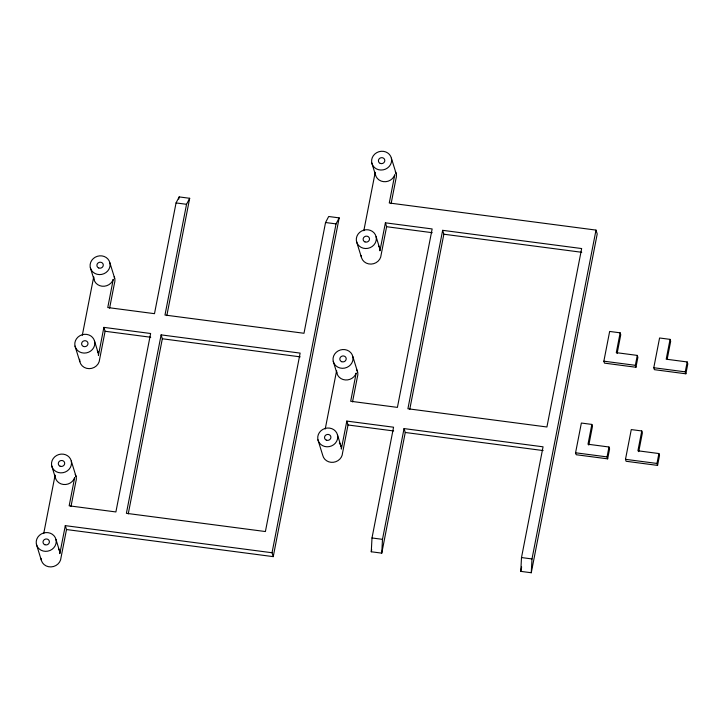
<?xml version="1.0" encoding="UTF-8"?>
<svg xmlns="http://www.w3.org/2000/svg" width="724" height="724" viewBox="0 0 724 724"><rect width="100%" height="100%" fill="white"/><g stroke="black" fill="none" stroke-linecap="round" stroke-linejoin="round"><path stroke-width="1.09" d="M363.819 230.739L375.222 172.321A10.082 9.331 -17.2 0 0 383.476 181.643A10.082 9.331 -17.2 0 0 394.779 174.765L389.268 202.992L596.006 230.096L597.21 233.988L531.271 572.747L520.773 571.372L521.497 557.561L543.054 446.817L404.046 428.59L405.259 432.481L381.765 553.145L371.276 551.769L372 537.968L393.557 427.214L346.814 421.087L341.348 449.088A10.082 9.331 -17.2 0 0 339.294 443.043M381.765 553.145L382.489 539.344L404.046 428.59M531.271 572.747L531.995 558.937L596.006 230.096M82.31 335.293L93.704 276.876A10.082 9.331 -17.2 0 0 101.957 286.197A10.082 9.331 -17.2 0 0 113.261 279.319L107.758 307.546L154.493 313.673L176.05 202.928L179.181 196.91L189.679 198.286L166.837 315.628M43.712 533.561L55.105 475.143A10.082 9.331 -17.2 0 0 63.368 484.465A10.082 9.331 -17.2 0 0 74.672 477.596L69.16 505.823L115.894 511.949L150.628 333.502L103.885 327.375L98.428 355.375A10.082 9.331 -17.2 0 0 97.306 350.669M65.296 525.642L66.499 529.543L273.238 556.638L272.034 552.747L65.296 525.642L59.83 553.643A10.082 9.331 -17.2 0 0 58.716 548.946M103.885 327.375L105.089 331.266L99.631 359.267A10.082 9.331 -17.2 0 1 89.179 368.652A10.082 9.331 -17.2 0 1 79.613 359.249M109.596 308.189L114.464 283.22A10.082 9.331 -17.2 0 0 114.175 276.812M66.499 529.543L61.033 557.534A10.082 9.331 -17.2 0 1 51.015 566.91A10.082 9.331 -17.2 0 1 41.015 558.34M70.997 506.456L75.875 481.487A10.082 9.331 -17.2 0 0 75.215 474.356M178.747 199.118L179.181 196.91M161.126 334.877L126.392 513.325L265.4 531.543L300.134 353.104L161.126 334.877L162.33 338.769L128.248 513.886M189.679 198.286L186.539 204.304L164.982 315.049L303.989 333.275L325.547 222.521L328.687 216.503L339.176 217.879L273.238 556.638M272.034 552.747L336.045 223.897L339.176 217.879M325.23 429.006L336.624 370.588M336.624 371.412A10.082 9.331 -17.2 0 0 345.312 379.955A10.082 9.331 -17.2 0 0 356.181 373.032L350.678 401.259L397.413 407.386L432.147 228.947L385.403 222.82L379.946 250.812A10.082 9.331 -17.2 0 0 378.824 246.115M346.814 421.087L348.018 424.979L342.552 452.98A10.082 9.331 -17.2 0 1 333.411 462.283A10.082 9.331 -17.2 0 1 322.759 455.396L317.945 439.821M352.516 401.901L357.394 376.933A10.082 9.331 -17.2 0 0 356.733 369.801M385.403 222.82L386.607 226.712L381.15 254.703A10.082 9.331 -17.2 0 1 371.131 264.088A10.082 9.331 -17.2 0 1 361.131 255.509M391.114 203.625L395.983 178.656A10.082 9.331 -17.2 0 0 395.322 171.525M371.276 551.769L371.702 549.561M442.645 230.323L407.911 408.761L546.919 426.988L581.653 248.549L442.645 230.323L443.848 234.214L409.757 409.332M520.773 571.372L521.633 566.946M591.852 424.418L587.997 444.237L608.984 446.998L609.59 448.943L607.662 458.853L576.177 454.726L575.571 452.781L581.363 423.042L591.852 424.418L592.458 426.364L588.811 445.088M620.151 332.823L616.287 352.642L637.283 355.403L637.88 357.348L635.953 367.258L604.468 363.131L603.861 361.186L609.653 331.447L620.151 332.823L620.749 334.769L617.11 353.493M607.662 458.853L607.056 456.907L608.984 446.998M635.953 367.258L635.355 365.312L637.283 355.403M641.772 430.961L637.916 450.79L658.903 453.541L659.51 455.487L657.573 465.396L626.088 461.269L625.491 459.324L631.274 429.585L641.772 430.961L642.378 432.907L638.731 451.631M670.071 339.366L666.207 359.195L687.194 361.946L687.8 363.891L685.872 373.801L654.387 369.674L653.781 367.729L659.573 337.99L670.071 339.366L670.668 341.312L667.238 358.932M657.573 465.396L656.976 463.451L658.903 453.541M685.872 373.801L685.266 371.855L687.194 361.946M386.607 226.712L432.237 232.694M443.848 234.214L581.734 252.287M176.05 202.928L186.539 204.304M325.547 222.521L336.045 223.897M603.861 361.186L635.355 365.312M653.781 367.729L685.266 371.855M105.089 331.266L150.719 337.248M162.33 338.769L300.216 356.851M575.571 452.781L607.056 456.907M625.491 459.324L656.976 463.451M348.018 424.979L393.648 430.961M405.259 432.481L543.145 450.563M372 537.968L382.489 539.344M521.497 557.561L531.995 558.937M391.394 158.221A10.082 9.331 -17.2 0 1 378.589 169.724A10.082 9.331 -17.2 0 1 374.851 154.004A10.082 9.331 -17.2 0 1 391.394 158.221L396.218 173.796M371.828 163.072L375.448 174.756M376.1 236.703A10.082 9.331 -17.2 0 1 363.294 248.205A10.082 9.331 -17.2 0 1 359.557 232.476A10.082 9.331 -17.2 0 1 376.1 236.703L379.72 248.386M356.534 241.554L361.357 257.129M352.805 356.498A10.082 9.331 -17.2 0 1 339.999 367.991A10.082 9.331 -17.2 0 1 336.262 352.271A10.082 9.331 -17.2 0 1 352.805 356.498L357.62 372.064M333.239 361.348L336.85 373.023M337.511 434.97A10.082 9.331 -17.2 0 1 324.705 446.473A10.082 9.331 -17.2 0 1 320.967 430.753A10.082 9.331 -17.2 0 1 337.511 434.97L341.122 446.654M109.876 262.785A10.082 9.331 -17.2 0 1 97.07 274.278A10.082 9.331 -17.2 0 1 93.333 258.558A10.082 9.331 -17.2 0 1 109.876 262.785L114.7 278.351M90.31 267.636L93.93 279.31M94.582 341.257A10.082 9.331 -17.2 0 1 81.776 352.76A10.082 9.331 -17.2 0 1 78.038 337.04A10.082 9.331 -17.2 0 1 94.582 341.257L98.202 352.941M75.015 346.108L79.839 361.683M71.287 461.052A10.082 9.331 -17.2 0 1 58.481 472.546A10.082 9.331 -17.2 0 1 54.743 456.826A10.082 9.331 -17.2 0 1 71.287 461.052L76.101 476.618M51.721 465.903L55.332 477.578M55.992 539.534A10.082 9.331 -17.2 0 1 43.187 551.027A10.082 9.331 -17.2 0 1 39.449 535.308A10.082 9.331 -17.2 0 1 55.992 539.534L59.603 551.208M36.426 544.385L41.241 559.951M326.352 440.165A3.222 2.977 -17.2 0 0 330.913 437.024A3.222 2.977 -17.2 0 0 325.909 435.006A3.222 2.977 -17.2 0 0 326.352 440.165M341.647 361.683A3.222 2.977 -17.2 0 0 346.208 358.552A3.222 2.977 -17.2 0 0 341.203 356.525A3.222 2.977 -17.2 0 0 341.647 361.683M364.941 241.897A3.222 2.977 -17.2 0 0 369.512 238.757A3.222 2.977 -17.2 0 0 364.507 236.739A3.222 2.977 -17.2 0 0 364.941 241.897M380.236 163.416A3.222 2.977 -17.2 0 0 384.806 160.275A3.222 2.977 -17.2 0 0 379.792 158.257A3.222 2.977 -17.2 0 0 380.236 163.416M83.432 346.452A3.222 2.977 -17.2 0 0 87.993 343.312A3.222 2.977 -17.2 0 0 82.989 341.294A3.222 2.977 -17.2 0 0 83.432 346.452M98.717 267.971A3.222 2.977 -17.2 0 0 103.288 264.839A3.222 2.977 -17.2 0 0 98.274 262.812A3.222 2.977 -17.2 0 0 98.717 267.971M60.128 466.238A3.222 2.977 -17.2 0 0 64.689 463.107A3.222 2.977 -17.2 0 0 59.685 461.079A3.222 2.977 -17.2 0 0 60.128 466.238M44.834 544.72A3.222 2.977 -17.2 0 0 49.395 541.588A3.222 2.977 -17.2 0 0 44.39 539.561A3.222 2.977 -17.2 0 0 44.834 544.72"/></g></svg>
